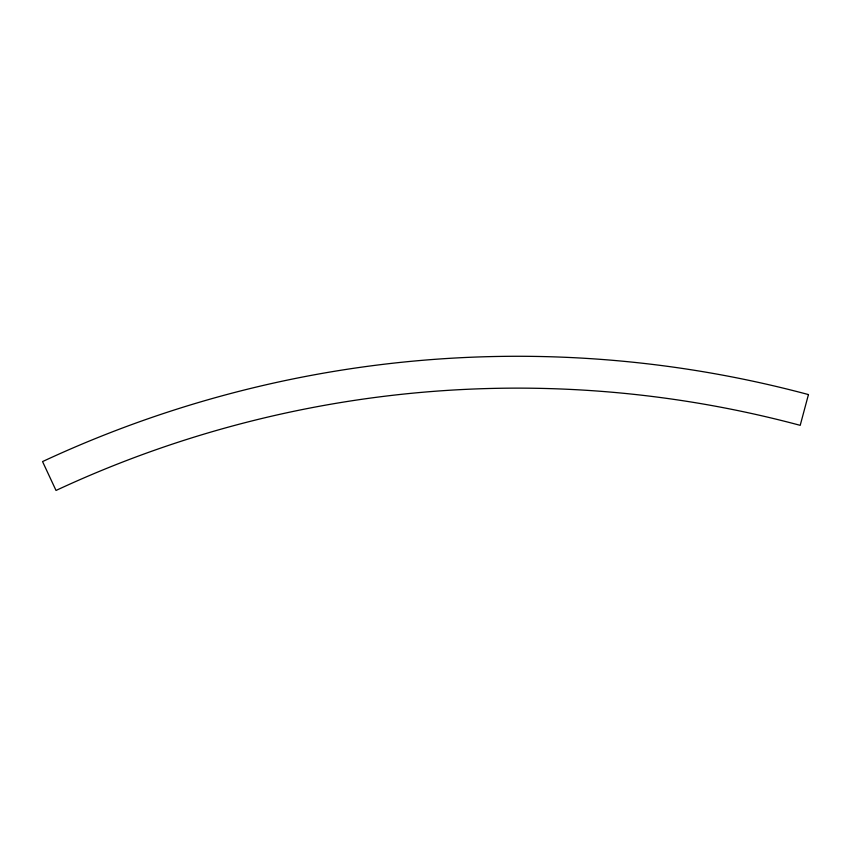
<?xml version="1.0" encoding="UTF-8"?>
<svg xmlns="http://www.w3.org/2000/svg" width="851" height="851" viewBox="0 0 851 851"><rect width="100%" height="100%" fill="white"/><g stroke="black" fill="none" stroke-linecap="round" stroke-linejoin="round"><path stroke-width="1.28" d="M808.45 394.577L800.206 425.34A1092.088 1092.088 0 0 0 56.017 490.453L42.55 461.582A1123.948 1123.948 0 0 1 808.45 394.577"/></g></svg>
